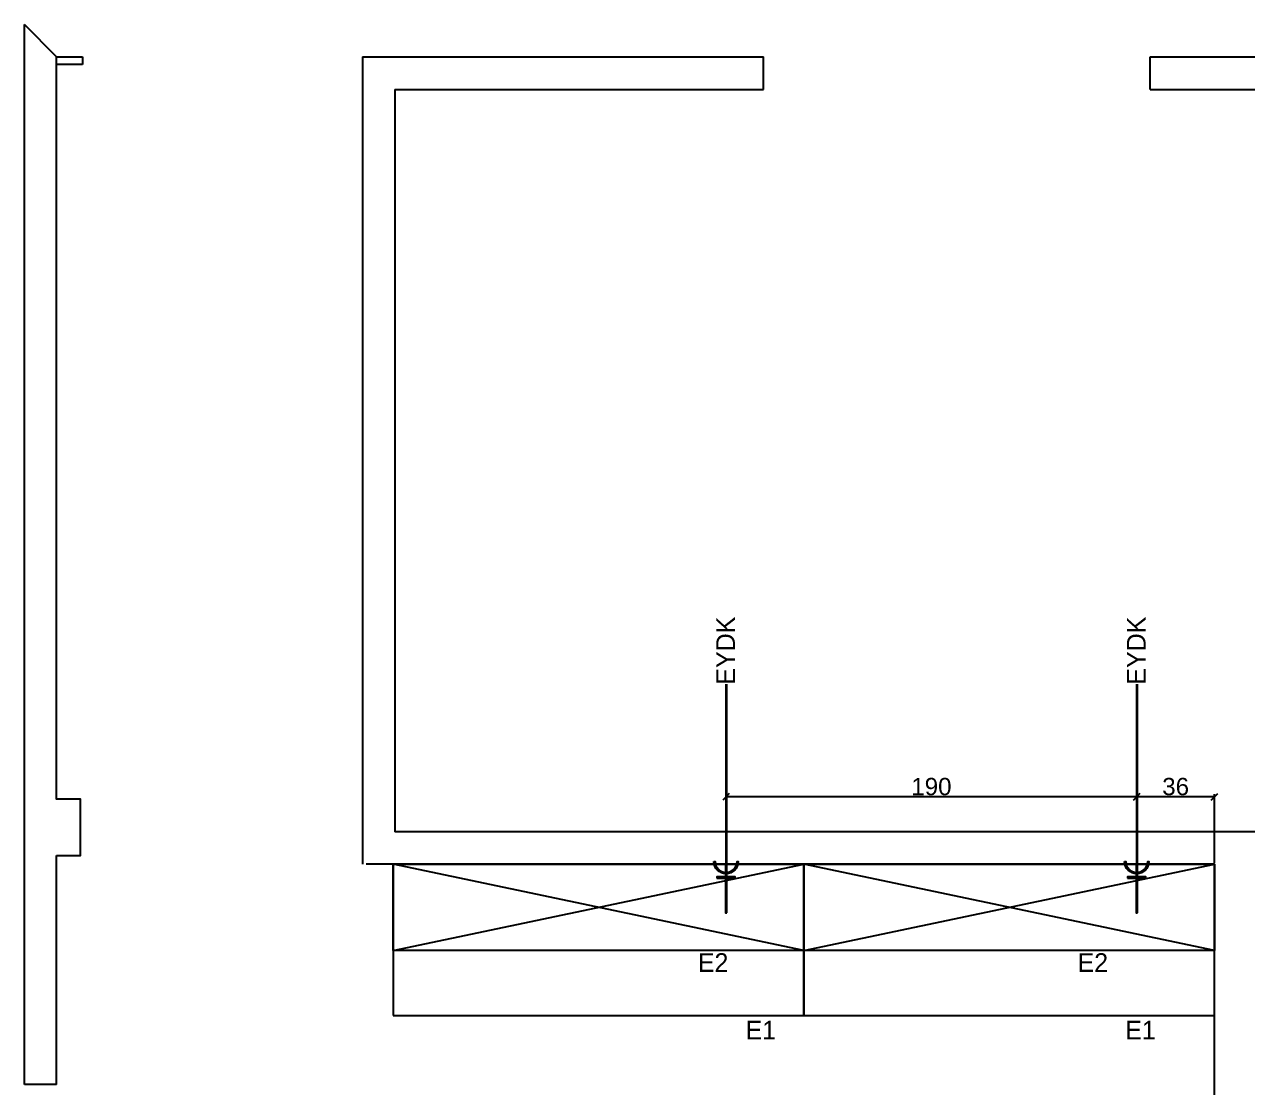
# Model space of a CAD drawing. Header units: millimetres. Extents: x 63882 to 85892, y -58394 to -53173.
# Drawn here: x 69365 to 69931, y -55020 to -54528 of the extents above; entities that cross this region are included whole.
import ezdxf
from ezdxf.enums import TextEntityAlignment as Align

# ---------------------------------------------------------------- set-up
doc = ezdxf.new("R2010")
doc.units = ezdxf.units.MM
doc.header["$LTSCALE"] = 5
doc.layers.add('ELEKTRİK', color=10, linetype='Continuous')
doc.layers.add('ELK', color=1, linetype='Continuous', lineweight=35)
doc.styles.get("Standard").update_dxf_attribs({"font": 'arial.ttf'})
doc.styles.add('TAKSİM', font='GOTHIC.TTF', dxfattribs={"height": 20})
doc.dimstyles.new('OLCU50', dxfattribs={"dimtxt": 8, "dimasz": 3, "dimexe": 1.25, "dimexo": 0.625, "dimtad": 1, "dimdec": 0, "dimtxsty": 'Standard', "dimblk": 'OBLIQUE', "dimcen": 2.5, "dimclrd": 256, "dimclre": 251, "dimclrt": 25, "dimadec": 0, "dimazin": 0, "dimtfac": 1, "dimtdec": 0, "dimtmove": 0, "dimatfit": 3, "dimldrblk": 'OBLIQUE', "dimfxl": 1, "dimarcsym": 0})

# ---------------------------------------------------------------- blocks, each defined once
blk = doc.blocks.new('A$C50025146')
at = {"layer": 'ELEKTRİK'}
for points in [[(6.940050297998823e-05, 5.345355450490388), (6.940050297998823e-05, 5.908019846885509), (22.50664525620232, 5.908019846885509), (22.50664525620232, 5.345355450490388)], [(16.0258407970905, 9.846670621633166), (16.5885051934838, 9.846670621633166), (16.5885051934838, 1.406704675742731), (16.0258407970905, 1.406704675742731)]]:
    blk.add_hatch(color=256, dxfattribs=at).paths.add_polyline_path(points)
h = blk.add_hatch(color=256, dxfattribs=at)
edge = h.paths.add_edge_path()
edge.add_line((23.70435837441619, 11.25333161261187), (23.70435837441619, 10.69066721622039))
edge.add_ellipse((23.70435837441619, 5.626687648689767), major_axis=(3.580774291992597, -3.580774291992606), ratio=0.9999999999999413, start_angle=134.9999999999983, end_angle=314.9999999999983)
edge.add_line((23.70435837441619, 0.5627080811555061), (23.70435837441619, 4.368476402305532e-05))
edge.add_ellipse((23.70435837441619, 5.626687648689767), major_axis=(3.978638102213783, 3.978638102213774), ratio=0.9999999999999128, start_angle=45.0000000000025, end_angle=225.0000000000025, ccw=False)
for points, elevation in [([(6.940050297998823e-05, 5.908019846885509), (22.50664525620232, 5.908019846885509), (22.50664525620232, 5.345355450490388), (6.940050297998823e-05, 5.345355450490388)], 4.794507297291503e-08), ([(16.0258407970905, 1.406704675742731), (16.0258407970905, 9.846670621633166), (16.5885051934838, 9.846670621633166), (16.5885051934838, 1.406704675742731)], 4.791194770819646e-08)]:
    blk.add_lwpolyline(points, close=True, dxfattribs=dict(at, elevation=elevation))
at = {"layer": 'ELEKTRİK', "elevation": 4.798666618537076e-08}
blk.add_lwpolyline([(23.70435837441437, 4.368476402305532e-05), (23.70435837441619, 0.5627080811555061, -0.9999999999999944), (23.70435837441619, 10.69066721622039), (23.70435837441619, 11.25333161261187, 0.9999999999999944)], format="xyb", close=True, dxfattribs=at)
blk = doc.blocks.new('_Oblique')
at = {"color": 0, "linetype": 'ByBlock', "lineweight": -2}
blk.add_line((-0.5, -0.5), (0.5, 0.5), dxfattribs=at)
blk = doc.blocks.new('*D121')
at = {"color": 251, "lineweight": -2, "ltscale": 5, "transparency": 16777216}
for p, q in [((69879.42913009353, -54916.37815163458), (69879.42913009353, -54884.60871384932)), ((69915.42913009353, -54916.37815163458), (69915.42913009353, -54884.60871384932))]:
    blk.add_line(p, q, dxfattribs=at)
at = {"lineweight": -2, "ltscale": 5, "transparency": 16777216}
blk.add_line((69915.42913009353, -54885.85871384932), (69879.42913009353, -54885.85871384932), dxfattribs=at)
at = {"layer": 'Defpoints', "color": 0, "ltscale": 5, "transparency": 16777216}
for p in [(69879.42913009353, -54885.85871384932), (69879.42913009353, -54917.00315163458), (69915.42913009353, -54917.00315163458)]:
    blk.add_point(p, dxfattribs=at)
at = {"lineweight": -2, "ltscale": 5, "transparency": 16777216, "xscale": 3, "yscale": 3, "zscale": 3, "rotation": 180}
blk.add_blockref('_Oblique', (69879.42913009353, -54885.85871384932), dxfattribs=at)
at = {"lineweight": -2, "ltscale": 5, "transparency": 16777216, "xscale": 3, "yscale": 3, "zscale": 3}
blk.add_blockref('_Oblique', (69915.42913009353, -54885.85871384932), dxfattribs=at)
at = {"color": 25, "ltscale": 5, "transparency": 16777216, "insert": (69897.42913009353, -54881.14640143458), "char_height": 8, "attachment_point": 5}
blk.add_mtext('36', dxfattribs=at)
blk = doc.blocks.new('*D122')
at = {"color": 251, "lineweight": -2, "ltscale": 5, "transparency": 16777216}
for p, q in [((69689.42913009353, -54916.37815163458), (69689.42913009353, -54884.60871384932)), ((69879.42913009353, -54916.37815163458), (69879.42913009353, -54884.60871384932))]:
    blk.add_line(p, q, dxfattribs=at)
at = {"lineweight": -2, "ltscale": 5, "transparency": 16777216}
blk.add_line((69879.42913009353, -54885.85871384932), (69689.42913009353, -54885.85871384932), dxfattribs=at)
at = {"layer": 'Defpoints', "color": 0, "ltscale": 5, "transparency": 16777216}
for p in [(69689.42913009353, -54885.85871384932), (69689.42913009353, -54917.00315163458), (69879.42913009353, -54917.00315163458)]:
    blk.add_point(p, dxfattribs=at)
at = {"lineweight": -2, "ltscale": 5, "transparency": 16777216, "xscale": 3, "yscale": 3, "zscale": 3, "rotation": 180}
blk.add_blockref('_Oblique', (69689.42913009353, -54885.85871384932), dxfattribs=at)
at = {"lineweight": -2, "ltscale": 5, "transparency": 16777216, "xscale": 3, "yscale": 3, "zscale": 3}
blk.add_blockref('_Oblique', (69879.42913009353, -54885.85871384932), dxfattribs=at)
at = {"color": 25, "ltscale": 5, "transparency": 16777216, "insert": (69784.42913009353, -54881.14912994755), "char_height": 8, "attachment_point": 5}
blk.add_mtext('190', dxfattribs=at)

msp = doc.modelspace()

# ---------------------------------------------------------------- linework, layer by layer
for p, q in [((69364.86295602022, -55018.94984068836), (69364.86295602022, -54528.40216293083)), ((69379.69010668408, -54543.44984068835), (69364.86295602022, -54528.40216293083)), ((69379.69010668408, -54546.94984068835), (69379.69010668408, -54543.44984068835)), ((69379.69010668408, -54543.44984068835), (69391.69010668408, -54543.44984068835)), ((69391.69010668408, -54543.44984068835), (69391.69010668408, -54546.94984068835)), ((69521.19010668408, -54543.44984068835), (69521.19010668408, -54917.00315163458)), ((69521.19010668408, -54543.44984068835), (69706.69010668408, -54543.44984068835)), ((69706.69010668408, -54558.44984068835), (69706.69010668408, -54543.44984068835)), ((69885.69010668408, -54543.44984068835), (70128.69010668408, -54543.44984068835)), ((69885.69010668408, -54558.44984068835), (69885.69010668408, -54543.44984068835)), ((69391.69010668408, -54546.94984068835), (69379.69010668408, -54546.94984068835)), ((69536.19010668408, -54558.44984068835), (69536.19010668408, -54902.00315163458)), ((69536.19010668408, -54558.44984068835), (69706.69010668408, -54558.44984068835)), ((69885.69010668408, -54558.44984068835), (70406.69010668408, -54558.44984068835)), ((70102.42913009353, -54902.00315163458), (69536.19010668408, -54902.00315163458)), ((69915.42913009353, -54917.00315163458), (69522.92913009353, -54917.00315163458)), ((69725.42913009353, -54957.00315163458), (69535.42913009353, -54917.00315163458)), ((69535.42913009353, -54957.00315163458), (69725.42913009353, -54917.00315163458)), ((69915.42913009353, -54957.00315163458), (69725.42913009353, -54917.00315163458)), ((69725.42913009353, -54957.00315163458), (69915.42913009353, -54917.00315163458)), ((69915.42913009353, -55045.00315163458), (69915.42913009353, -54917.00315163458)), ((69379.69010668408, -55018.94984068835), (69364.81532953029, -55018.94984068835))]:
    msp.add_line(p, q)
for points in [[(69379.69010668408, -54912.94984068835), (69390.69010668408, -54912.94984068835), (69390.69010668408, -54886.94984068835), (69379.69010668408, -54886.94984068835), (69379.69010668408, -54546.94984068835)], [(69379.69010668408, -55018.94984068835), (69379.69010668408, -54912.94984068835)]]:
    msp.add_lwpolyline(points)
for points in [[(69535.42913009353, -54987.00315163458), (69725.42913009353, -54987.00315163458), (69725.42913009353, -54917.00315163458), (69535.42913009353, -54917.00315163458)], [(69535.42913009353, -54917.00315163458), (69725.42913009353, -54917.00315163458), (69725.42913009353, -54957.00315163458), (69535.42913009353, -54957.00315163458)], [(69725.42913009353, -54987.00315163458), (69915.42913009353, -54987.00315163458), (69915.42913009353, -54917.00315163458), (69725.42913009353, -54917.00315163458)], [(69725.42913009353, -54917.00315163458), (69915.42913009353, -54917.00315163458), (69915.42913009353, -54957.00315163458), (69725.42913009353, -54957.00315163458)]]:
    msp.add_lwpolyline(points, close=True)
at = {"layer": 'ELK', "color": 1}
for p, q in [((69689.42913009356, -54833.75050525238), (69689.42913009353, -54917.00315163458)), ((69879.42913009356, -54833.75050525238), (69879.42913009353, -54917.00315163458))]:
    msp.add_line(p, q, dxfattribs=at)

# ---------------------------------------------------------------- block references
at = {"layer": 'ELEKTRİK', "xscale": -1, "rotation": 270}
for p in [(69683.80244244485, -54939.50979689079, -4.794507297291816e-08), (69873.80244244485, -54939.50979689079, -4.794507297291816e-08)]:
    msp.add_blockref('A$C50025146', p, dxfattribs=at)

# ---------------------------------------------------------------- texts
at = {"style": 'TAKSİM'}
for s, p in [('E2', (69683.43191847357, -54966.86739457391)), ('E2', (69859.11298135892, -54966.86739457391)), ('E1', (69705.48095925653, -54998.13962993813)), ('E1', (69881.16202214189, -54998.13962993813))]:
    msp.add_text(s, height=8.64, dxfattribs=at).set_placement(p, align=Align.CENTER)
at = {"layer": 'ELK', "color": 1, "style": 'TAKSİM'}
for p in [(69693.52256382802, -54818.19365020919), (69883.52256382802, -54818.19365020919)]:
    msp.add_text('EYDK', height=8.64, rotation=90, dxfattribs=at).set_placement(p, align=Align.CENTER)

# ---------------------------------------------------------------- dimensions: what is measured, and where the dimension line sits
at = {"ltscale": 5}
dim = msp.add_linear_dim(base=(69689.42913009353, -54885.85871384932), p1=(69879.42913009353, -54917.00315163458), p2=(69689.42913009353, -54917.00315163458), dimstyle='OLCU50', override={"dimtmove": 1}, dxfattribs=at)
dim.commit()
dim.dimension.update_dxf_attribs({"geometry": '*D122', "text_midpoint": (69784.42913009353, -54881.14912994755)})
dim = msp.add_linear_dim(base=(69879.42913009353, -54885.85871384932), p1=(69915.42913009353, -54917.00315163458), p2=(69879.42913009353, -54917.00315163458), dimstyle='OLCU50', dxfattribs=at)
dim.commit()
dim.dimension.update_dxf_attribs({"geometry": '*D121', "text_midpoint": (69897.42913009353, -54881.14640143458)})

doc.saveas('drawing.dxf')
